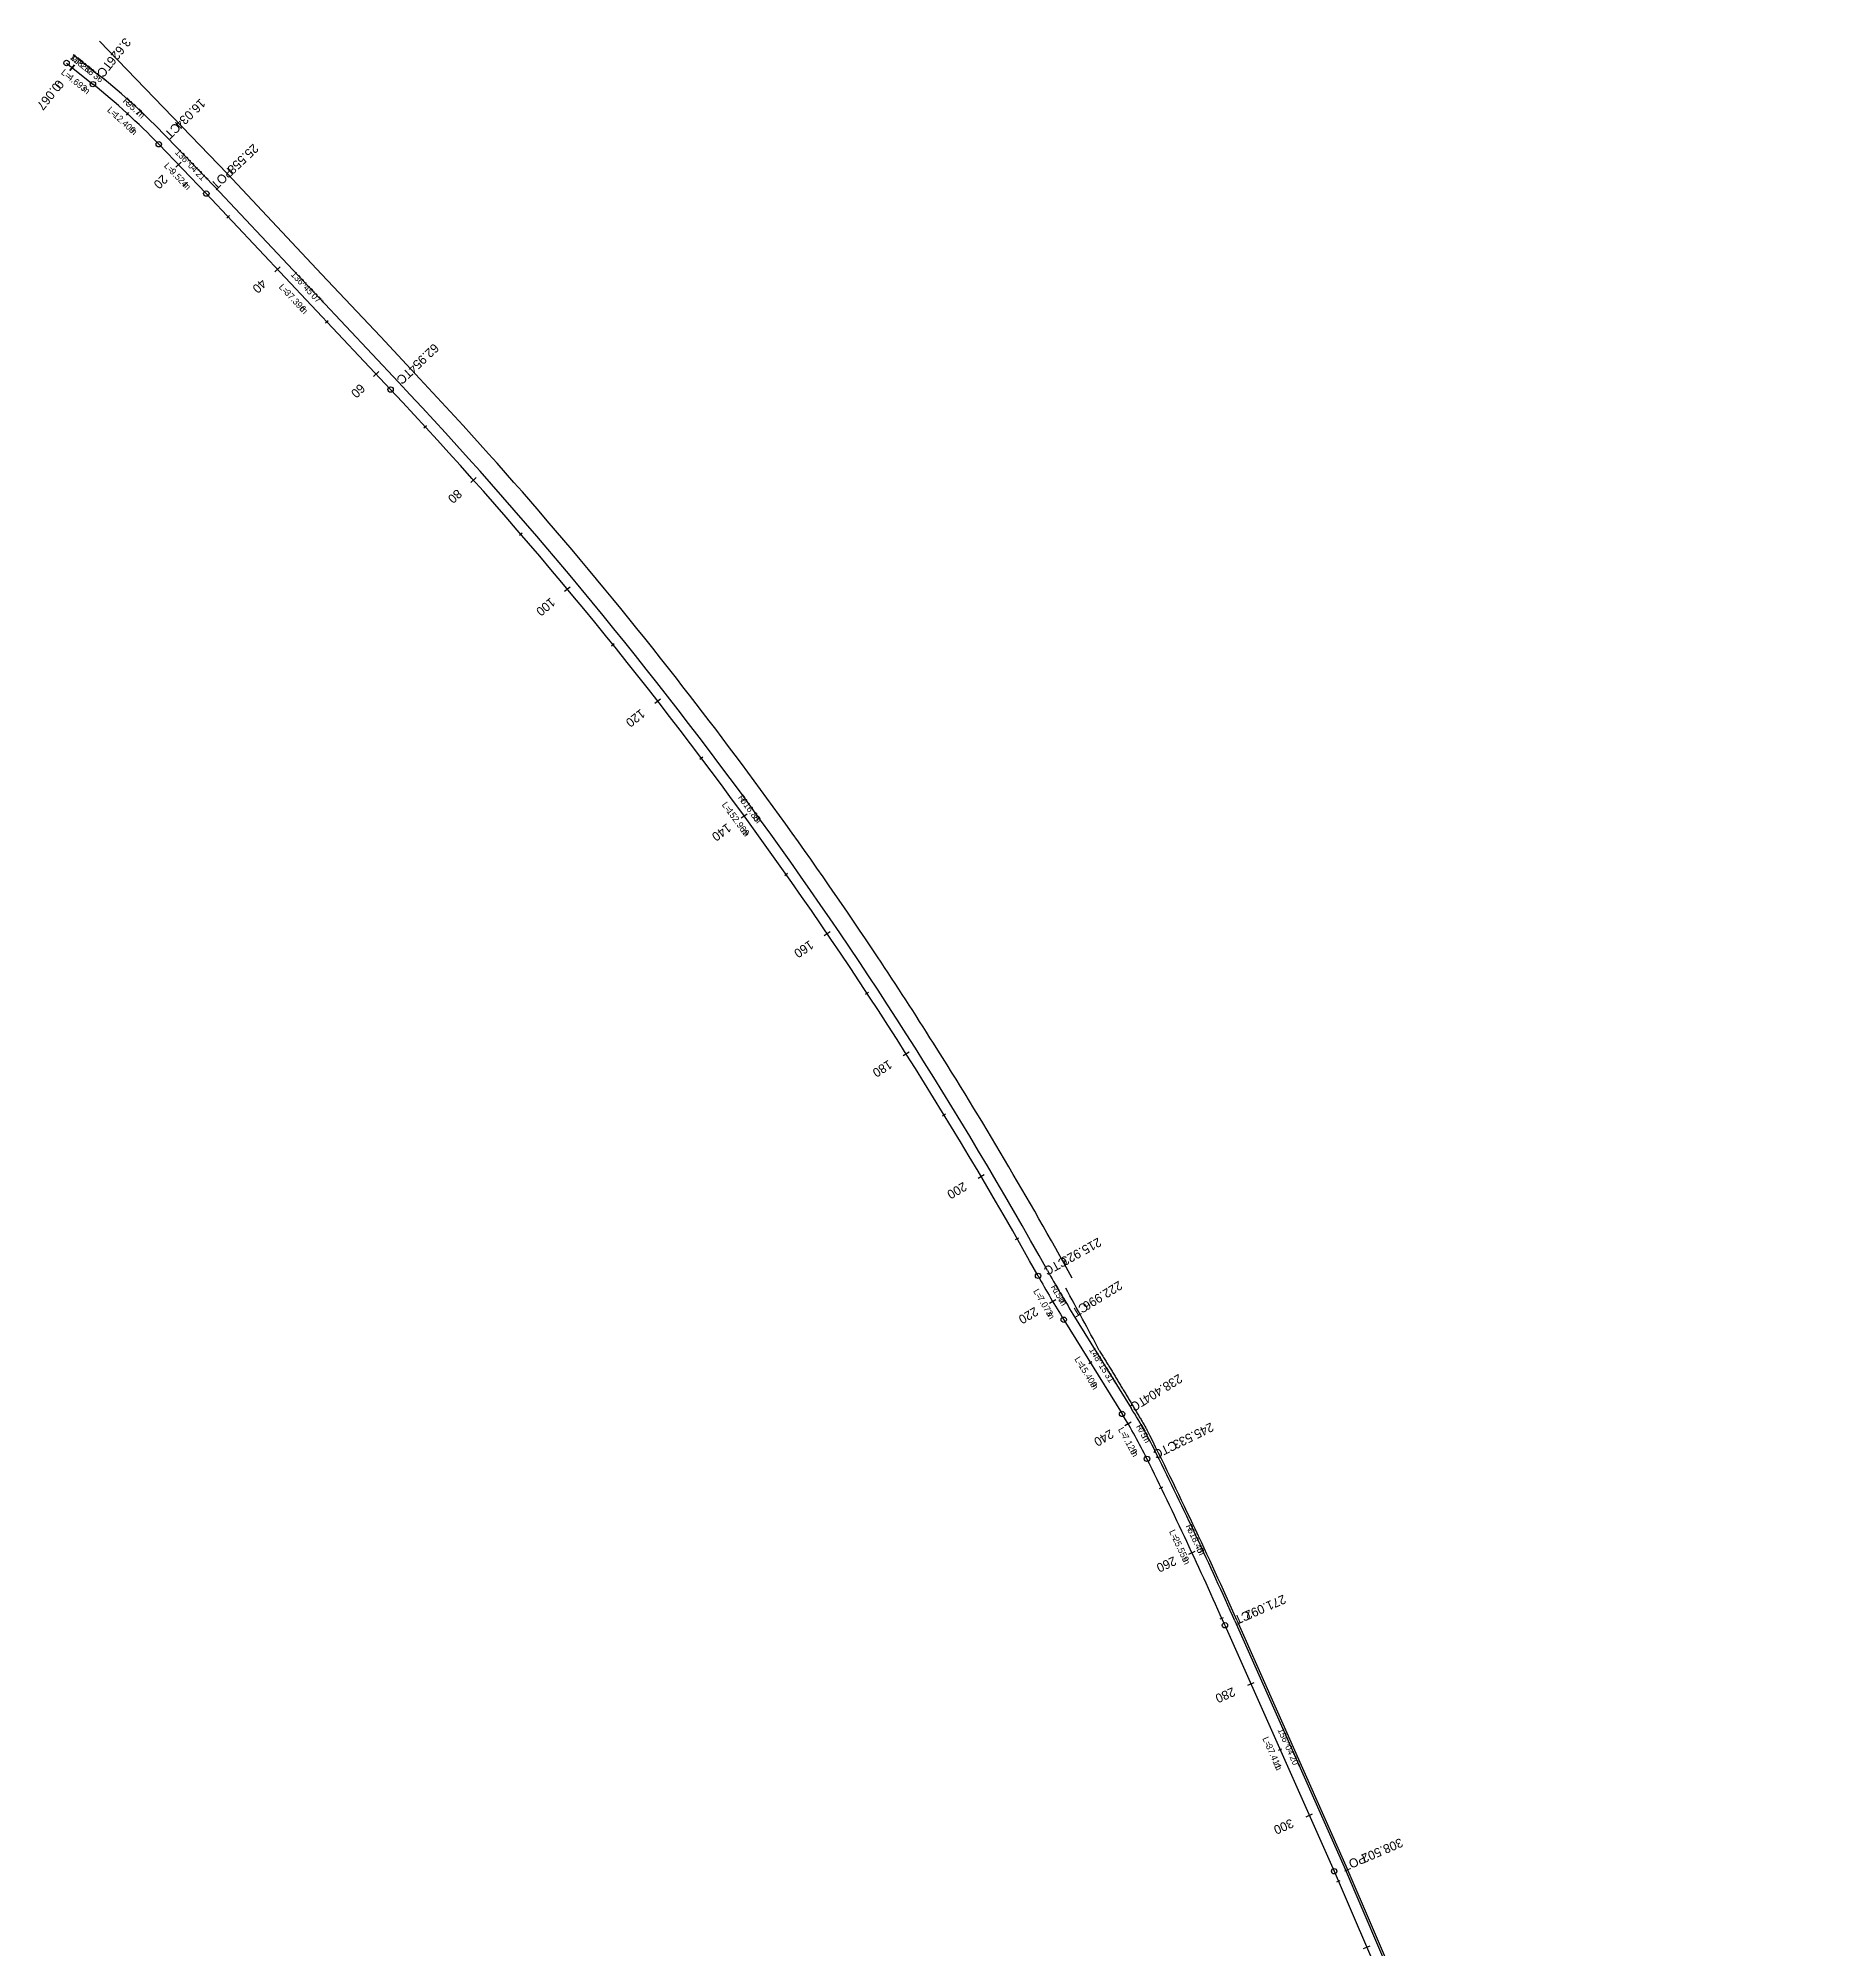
# Model space of a CAD drawing. Extents: x 268482 to 268985, y 5769022 to 5769953.
# Drawn here: x 268481.6 to 268728.7, y 5769687.1 to 5769952.8 of the extents above; entities that cross this region are included whole.
import ezdxf

# ---------------------------------------------------------------- set-up
doc = ezdxf.new("R2010")
doc.units = 0
for name, color, linetype in [('_CIVIL_CONSTRUCTION', 7, 'Continuous'), ('BNDRY_PROPOSED', 7, 'Continuous'), ('BNDRY_ROW', 7, 'Continuous'), ('BNDRY_VICTRACK', 7, 'Continuous'), ('BOUNDARY', 7, 'Continuous'), ('COMPONENT_KERB_SM3', 7, 'Continuous'), ('COMPONENT_PAVEMENT_TYPE_2', 7, 'Continuous'), ('CORRIDOR_TOP_MESH', 7, 'Continuous'), ('Default', 7, 'Continuous'), ('GEOM_HA_CONSTRUCTION', 7, 'Continuous'), ('SUBSURFACE_KERB', 7, 'Continuous'), ('SURFACE_EXISTING_VA', 7, 'Continuous'), ('VicTrack Rail Reserve', 7, 'Continuous')]:
    doc.layers.add(name, color=color, linetype=linetype)

msp = doc.modelspace()

# ---------------------------------------------------------------- linework, layer by layer
at = {"layer": '_CIVIL_CONSTRUCTION'}
for p, q in [((268486.01, 5769948.35), (268486.64, 5769949.13)), ((268486.07, 5769948.31), (268486.69, 5769949.09)), ((268500.76, 5769934.88), (268501.48, 5769935.57)), ((268514.51, 5769920.36), (268515.24, 5769921.04)), ((268528.21, 5769905.79), (268528.94, 5769906.48)), ((268541.74, 5769891.07), (268542.48, 5769891.74)), ((268554.78, 5769875.93), (268555.54, 5769876.57)), ((268567.32, 5769860.38), (268568.11, 5769860.99)), ((268579.35, 5769844.42), (268580.16, 5769845.01)), ((268590.86, 5769828.08), (268591.69, 5769828.65)), ((268601.83, 5769811.38), (268602.68, 5769811.92)), ((268612.26, 5769794.34), (268613.12, 5769794.84)), ((268622.19, 5769776.98), (268623.05, 5769777.49)), ((268632.67, 5769759.95), (268633.54, 5769760.45)), ((268641.54, 5769742.08), (268642.45, 5769742.5)), ((268649.74, 5769723.85), (268650.65, 5769724.25)), ((268657.85, 5769705.57), (268658.76, 5769705.97)), ((268665.83, 5769687.24), (268666.75, 5769687.63))]:
    msp.add_line(p, q, dxfattribs=at)
at = {"layer": 'BNDRY_PROPOSED'}
for p, q in [((268493.88, 5769942.11), (268494.22, 5769942.48)), ((268507.84, 5769927.81), (268508.21, 5769928.16)), ((268521.55, 5769913.25), (268521.91, 5769913.59)), ((268535.22, 5769898.65), (268535.59, 5769898.99)), ((268548.51, 5769883.72), (268548.89, 5769884.05)), ((268561.3, 5769868.36), (268561.69, 5769868.68)), ((268573.6, 5769852.6), (268574, 5769852.9)), ((268585.38, 5769836.44), (268585.78, 5769836.73)), ((268596.62, 5769819.92), (268597.04, 5769820.19)), ((268607.33, 5769803.03), (268607.75, 5769803.29)), ((268617.48, 5769785.81), (268617.91, 5769786.06)), ((268627.65, 5769768.58), (268628.07, 5769768.84)), ((268637.48, 5769751.21), (268637.93, 5769751.43)), ((268645.91, 5769733.09), (268646.37, 5769733.29)), ((268654.02, 5769714.81), (268654.48, 5769715.01)), ((268662.12, 5769696.52), (268662.58, 5769696.72))]:
    msp.add_line(p, q, dxfattribs=at)
at = {"layer": 'BOUNDARY'}
for p, q in [((268490.13, 5769952.4), (268507.91, 5769933.95)), ((268486.48, 5769950.54), (268490.15, 5769947.61)), ((268486.48, 5769950.54), (268489.21, 5769948.36)), ((268499.45, 5769939.12), (268506.07, 5769932.26)), ((268506.07, 5769932.26), (268531.7, 5769905.01)), ((268507.91, 5769933.95), (268521.01, 5769920.02)), ((268521.01, 5769920.02), (268529.18, 5769911.33)), ((268529.18, 5769911.33), (268533.47, 5769906.77)), ((268625.45, 5769775.46), (268633.56, 5769762.35)), ((268629.1, 5769770.41), (268629.11, 5769770.39)), ((268629.11, 5769770.39), (268629.12, 5769770.37)), ((268647.95, 5769732.8), (268663.13, 5769698.6)), ((268648.23, 5769732.91), (268663.39, 5769698.74)), ((268663.13, 5769698.6), (268728.43, 5769546.59)), ((268663.39, 5769698.74), (268728.71, 5769546.71))]:
    msp.add_line(p, q, dxfattribs=at)
for centre, radius, start, end in [((268429.45, 5769871.69), 97.2, 43.9275, 51.3565), ((268081.27, 5769481.34), 620.87, 38.03034, 43.25312), ((268081.29, 5769481.34), 618.35, 29.03975, 43.24816), ((268081.27, 5769481.34), 620.87, 33.62149, 38.03034), ((268081.27, 5769481.34), 620.87, 32.30211, 33.62149), ((268081.27, 5769481.34), 620.87, 28.79798, 32.30211), ((268751.74, 5769853.58), 148.5, 209.0398, 211.7414), ((268081.29, 5769481.35), 619.4, 27.81897, 28.72842), ((268568.5, 5769722.11), 76.5, 26.2956, 31.7414), ((268081.29, 5769481.35), 620.25, 23.92774, 26.63483), ((268081.28, 5769481.36), 619.95, 23.92774, 26.2956)]:
    msp.add_arc(centre, radius, start, end, dxfattribs=at)
msp.add_open_spline([(268629.12, 5769770.37), (268629.19, 5769770.27), (268629.41, 5769769.91), (268629.81, 5769769.26), (268630.12, 5769768.74), (268630.46, 5769768.19), (268630.8, 5769767.64), (268631.13, 5769767.09), (268631.46, 5769766.54), (268631.79, 5769766), (268632.12, 5769765.45), (268632.45, 5769764.9), (268632.78, 5769764.35), (268633.11, 5769763.8), (268633.44, 5769763.25), (268633.77, 5769762.7), (268634.1, 5769762.15), (268634.43, 5769761.6), (268634.76, 5769761.04), (268635.07, 5769760.52), (268635.45, 5769759.87), (268635.66, 5769759.51), (268635.72, 5769759.41)], degree=3, dxfattribs=at)
at = {"layer": 'Default'}
for p, q in [((268629.1, 5769770.41), (268629.11, 5769770.39)), ((268648.23, 5769732.91), (268663.39, 5769698.74))]:
    msp.add_line(p, q, dxfattribs=at)
for start, end in [(33.62149, 38.03034), (32.30211, 33.62149), (28.79798, 32.30211)]:
    msp.add_arc((268081.27, 5769481.34), 620.87, start, end, dxfattribs=at)
msp.add_open_spline([(268629.12, 5769770.37), (268629.19, 5769770.27), (268629.41, 5769769.91), (268629.81, 5769769.26), (268630.12, 5769768.74), (268630.46, 5769768.19), (268630.8, 5769767.64), (268631.13, 5769767.09), (268631.46, 5769766.54), (268631.79, 5769766), (268632.12, 5769765.45), (268632.45, 5769764.9), (268632.78, 5769764.35), (268633.11, 5769763.8), (268633.44, 5769763.25), (268633.77, 5769762.7), (268634.1, 5769762.15), (268634.43, 5769761.6), (268634.76, 5769761.04), (268635.07, 5769760.52), (268635.45, 5769759.87), (268635.66, 5769759.51), (268635.72, 5769759.41)], degree=3, dxfattribs=at)
at = {"layer": 'GEOM_HA_CONSTRUCTION'}
for centre in [(268485.55, 5769949.37), (268489.21, 5769946.43), (268498.37, 5769938.08), (268504.98, 5769931.22), (268530.6, 5769903.98), (268620.6, 5769780.77), (268624.17, 5769774.67), (268632.28, 5769761.57), (268635.74, 5769755.33), (268646.58, 5769732.19), (268661.76, 5769698)]:
    msp.add_circle(centre, 0.375, dxfattribs=at)
at = {"layer": 'VicTrack Rail Reserve'}
for p, q in [((268485.55, 5769949.37), (268489.21, 5769946.43)), ((268498.37, 5769938.08), (268504.98, 5769931.22)), ((268504.98, 5769931.22), (268530.6, 5769903.98)), ((268624.17, 5769774.67), (268632.28, 5769761.57)), ((268646.58, 5769732.19), (268661.76, 5769698)), ((268661.76, 5769698), (268727.05, 5769545.99))]:
    msp.add_line(p, q, dxfattribs=at)
for centre, radius, start, end in [((268429.45, 5769871.69), 95.7, 43.9275, 51.3565), ((268081.29, 5769481.34), 616.85, 29.03975, 43.24816), ((268751.74, 5769853.58), 150, 209.0398, 211.7414), ((268568.5, 5769722.11), 75, 26.2956, 31.7414), ((268081.28, 5769481.36), 618.45, 23.92774, 26.2956)]:
    msp.add_arc(centre, radius, start, end, dxfattribs=at)

# ---------------------------------------------------------------- texts
at = {"layer": 'BNDRY_ROW'}
for s, rotation, p in [('-0.067', 231.3565, (268484.28, 5769947.18)), ('0', 231.3565, (268484.33, 5769947.14)), ('20', 223.9276, (268498.89, 5769933.94)), ('40', 223.2482, (268512.63, 5769919.44)), ('60', 223.2482, (268526.33, 5769904.88)), ('80', 221.6649, (268539.83, 5769890.21)), ('100', 219.8072, (268552.84, 5769875.13)), ('120', 217.9495, (268565.36, 5769859.64)), ('140', 216.0918, (268577.37, 5769843.75)), ('160', 214.2341, (268588.85, 5769827.48)), ('180', 212.3764, (268599.81, 5769810.84)), ('200', 210.5187, (268610.22, 5769793.86)), ('220', 210.5972, (268620.15, 5769776.5)), ('240', 210.5224, (268630.63, 5769759.47)), ('260', 204.9553, (268639.46, 5769741.8)), ('280', 203.9277, (268647.66, 5769723.61)), ('300', 203.9277, (268655.77, 5769705.33))]:
    msp.add_text(s, height=1.25, rotation=rotation, dxfattribs=at).set_placement(p)
at = {"layer": 'BNDRY_VICTRACK'}
for s, rotation, p in [('R', 317.642, (268493.3, 5769943.99)), ('95.7', 317.642, (268493.77, 5769943.57)), ('m', 317.642, (268495.21, 5769942.26)), ('R', 306.144, (268578.84, 5769847.24)), ('616.85', 306.144, (268579.21, 5769846.73)), ('m', 306.144, (268580.93, 5769844.38)), ('R', 300.3906, (268622.33, 5769779.22)), ('150', 300.3906, (268622.65, 5769778.67)), ('m', 300.3906, (268623.42, 5769777.36)), ('R', 299.0185, (268634.19, 5769759.83)), ('75', 299.0185, (268634.5, 5769759.28)), ('m', 299.0185, (268635.05, 5769758.3)), ('R', 295.1117, (268641.09, 5769745.99)), ('618.45', 295.1117, (268641.36, 5769745.42)), ('m', 295.1117, (268642.62, 5769742.72))]:
    msp.add_text(s, height=0.9, rotation=rotation, dxfattribs=at).set_placement(p)
at = {"layer": 'COMPONENT_KERB_SM3'}
msp.add_text('MP2K', height=0.9, rotation=321.3565, dxfattribs=at).set_placement((268486.01, 5769949.95))
at = {"layer": 'COMPONENT_PAVEMENT_TYPE_2'}
for s, rotation, p in [('128^38\'36"', 321.3565, (268485.95, 5769950)), ('136^04\'21"', 313.9276, (268500.56, 5769936.89)), ('136^45\'07"', 313.2482, (268516.65, 5769919.91)), ('148^15\'31"', 301.7414, (268627.65, 5769770.47)), ('156^04\'20"', 293.9277, (268653.86, 5769717.65))]:
    msp.add_text(s, height=0.9, rotation=rotation, dxfattribs=at).set_placement(p)
at = {"layer": 'CORRIDOR_TOP_MESH'}
for s, rotation, p in [('L=', 321.3565, (268484.71, 5769947.92)), ('4.693', 321.3565, (268485.59, 5769947.22)), ('m', 321.3565, (268487.6, 5769945.61)), ('L=', 313.9276, (268499.04, 5769935.01)), ('9.524', 313.9276, (268499.82, 5769934.2)), ('m', 313.9276, (268501.6, 5769932.35)), ('L=', 313.2482, (268514.99, 5769918.17)), ('37.396', 313.2482, (268515.76, 5769917.36)), ('m', 313.2482, (268517.86, 5769915.12)), ('L=', 301.7414, (268625.62, 5769769.2)), ('15.409', 301.7414, (268626.21, 5769768.25)), ('m', 301.7414, (268627.78, 5769765.71)), ('L=', 293.9277, (268651.76, 5769716.45)), ('37.411', 293.9277, (268652.22, 5769715.43)), ('m', 293.9277, (268653.36, 5769712.84))]:
    msp.add_text(s, height=0.9, rotation=rotation, dxfattribs=at).set_placement(p)
at = {"layer": 'SUBSURFACE_KERB'}
for s, rotation, p in [('L=', 317.642, (268491.12, 5769942.73)), ('12.409', 317.642, (268491.95, 5769941.98)), ('m', 317.642, (268494.15, 5769939.97)), ('L=', 306.144, (268576.59, 5769846.25)), ('152.969', 306.144, (268577.25, 5769845.34)), ('m', 306.144, (268579.3, 5769842.54)), ('L=', 300.3906, (268619.89, 5769778.64)), ('7.073', 300.3906, (268620.45, 5769777.67)), ('m', 300.3906, (268621.72, 5769775.51)), ('L=', 299.0185, (268631.68, 5769759.42)), ('7.129', 299.0185, (268632.22, 5769758.44)), ('m', 299.0185, (268633.36, 5769756.38)), ('L=', 295.1117, (268638.79, 5769745.23)), ('25.559', 295.1117, (268639.27, 5769744.22)), ('m', 295.1117, (268640.57, 5769741.44))]:
    msp.add_text(s, height=0.9, rotation=rotation, dxfattribs=at).set_placement(p)
at = {"layer": 'SURFACE_EXISTING_VA'}
for s, rotation, p in [('3.626', 231.3565, (268493.64, 5769952.98)), ('TC', 231.3565, (268491.09, 5769949.79)), ('16.034', 223.9276, (268504.14, 5769944.5)), ('CT', 223.9276, (268500.67, 5769941.16)), ('25.558', 223.2482, (268511.52, 5769938.23)), ('POT', 223.2482, (268508, 5769934.92)), ('62.954', 223.2482, (268536.6, 5769910.48)), ('TC', 223.2482, (268532.94, 5769907.03)), ('215.923', 209.0398, (268628.96, 5769786.13)), ('CTC', 209.0398, (268624.26, 5769783.52)), ('222.996', 211.7414, (268631.82, 5769780.13)), ('CT', 211.7414, (268627.07, 5769777.2)), ('238.404', 211.7414, (268640.16, 5769767.18)), ('TC', 211.7414, (268635.17, 5769764.09)), ('245.533', 206.2956, (268644.62, 5769760.42)), ('CTC', 206.2956, (268639.53, 5769757.91)), ('271.092', 203.9277, (268654.71, 5769736.48)), ('CT', 203.9277, (268649.79, 5769734.3)), ('308.502', 203.2475, (268670.98, 5769702.64)), ('POT', 203.2475, (268665.85, 5769700.44))]:
    msp.add_text(s, height=1.25, rotation=rotation, dxfattribs=at).set_placement(p)

doc.saveas('drawing.dxf')
